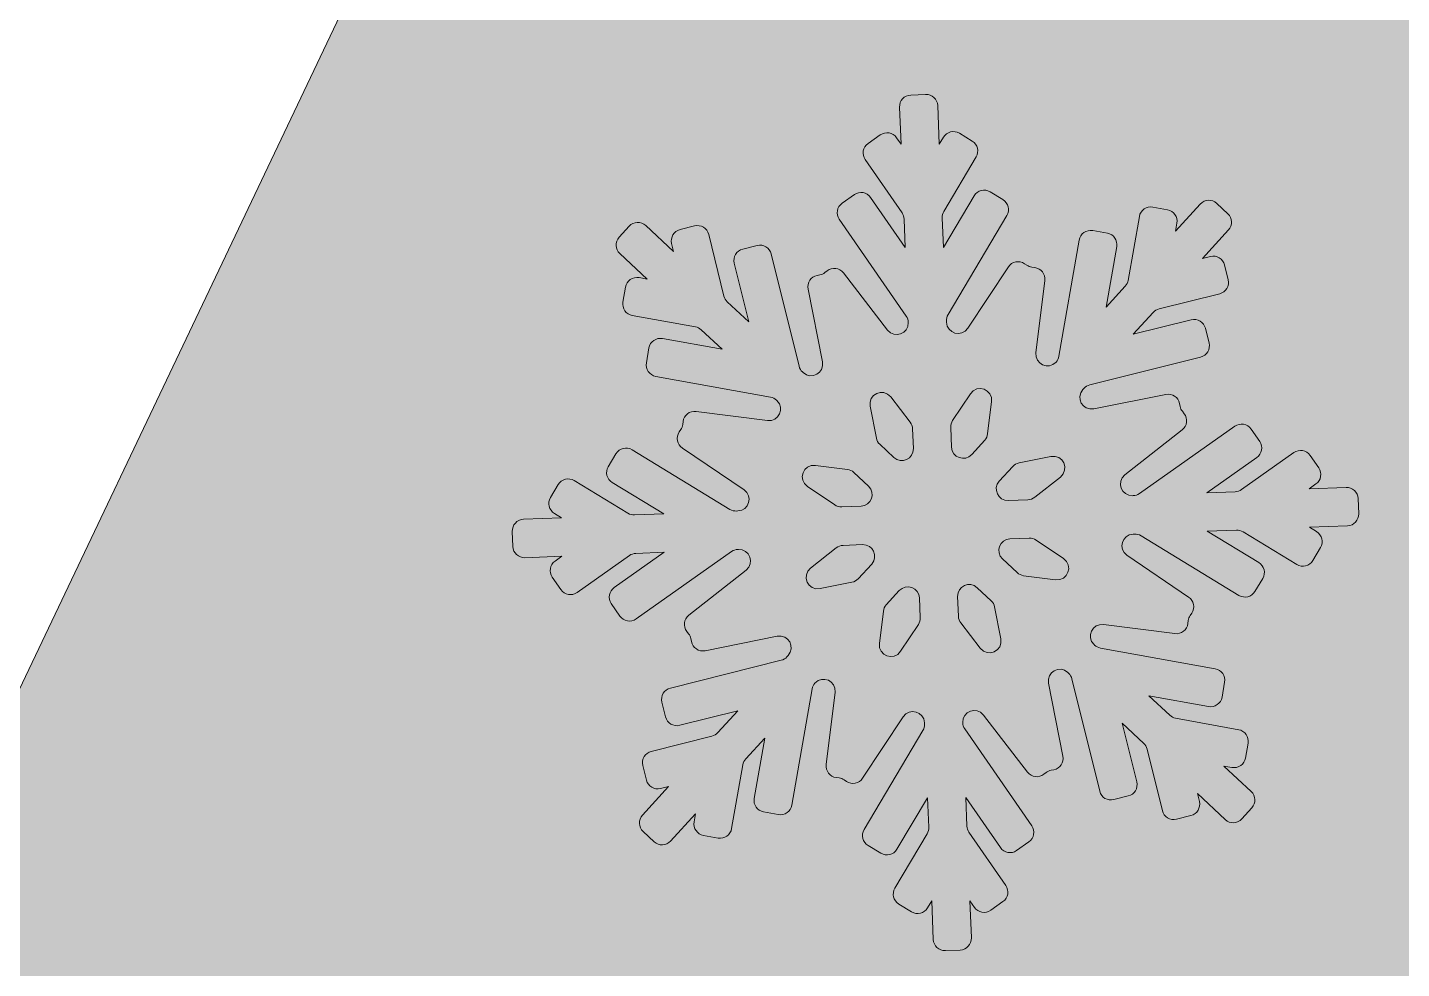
# Model space of a CAD drawing. Header units: millimetres. Extents: x 6 to 165, y -108 to -10.
# Drawn here: x 117.12 to 137.38, y -69.97 to -56.09 of the extents above; entities that cross this region are included whole.
import ezdxf

# ---------------------------------------------------------------- set-up
doc = ezdxf.new("R2010")
doc.units = ezdxf.units.MM
doc.header["$MEASUREMENT"] = 0
doc.layers.add('engraving', color=7, linetype='Continuous')
doc.layers.add('Layer 1', color=7, linetype='Continuous')

msp = doc.modelspace()

# ---------------------------------------------------------------- hatches: boundary and pattern name
at = {"layer": 'Layer 1'}
h = msp.add_hatch(color=2, dxfattribs=at)
h.dxf.hatch_style = 2
edge = h.paths.add_edge_path()
edge.add_spline(control_points=[(164.869, -23.025), (164.869, -23.025), (140.668, -23.025), (140.668, -23.025), (139.861, -21.762), (138.492, -20.888), (136.917, -20.768), (138.422, -19.653), (139.402, -17.869), (139.402, -15.852), (139.402, -12.472), (136.662, -9.732), (133.281, -9.732), (129.901, -9.732), (127.16, -12.472), (127.16, -15.852), (127.16, -17.869), (128.14, -19.653), (129.645, -20.768), (128.071, -20.888), (126.702, -21.762), (125.894, -23.025), (125.894, -23.025), (103.562, -23.025), (103.562, -23.025), (103.562, -23.025), (103.562, -47.689), (103.562, -47.689), (103.562, -47.689), (125.642, -47.689), (125.642, -47.689), (125.642, -47.689), (96.868, -108.174), (96.868, -108.174), (96.868, -108.174), (158.058, -108.174), (158.058, -108.174), (158.058, -108.174), (158.058, -83.51), (158.058, -83.51), (158.058, -83.51), (135.977, -83.51), (135.977, -83.51), (135.977, -83.51), (164.869, -23.025), (164.869, -23.025)], knot_values=[0, 0, 0, 0, 1, 1, 1, 2, 2, 2, 3, 3, 3, 4, 4, 4, 5, 5, 5, 6, 6, 6, 7, 7, 7, 8, 8, 8, 9, 9, 9, 10, 10, 10, 11, 11, 11, 12, 12, 12, 13, 13, 13, 14, 14, 14, 15, 15, 15, 15], degree=3, periodic=1)
edge = h.paths.add_edge_path()
edge.add_spline(control_points=[(129.474, -15.852), (129.474, -13.753), (131.182, -12.045), (133.281, -12.045), (135.381, -12.045), (137.089, -13.753), (137.089, -15.852), (137.089, -17.952), (135.381, -19.66), (133.281, -19.66), (131.182, -19.66), (129.474, -17.952), (129.474, -15.852)], knot_values=[0, 0, 0, 0, 1, 1, 1, 2, 2, 2, 3, 3, 3, 4, 4, 4, 4], degree=3, periodic=1)

# ---------------------------------------------------------------- linework, layer by layer
at = {"layer": 'engraving', "lineweight": 0}
for points, knots in [([(136.74, -63.036), (136.736, -62.941), (136.657, -62.868), (136.562, -62.872), (136.562, -62.872), (136.017, -62.893), (136.017, -62.893), (136.017, -62.893), (136.118, -62.821), (136.118, -62.821), (136.195, -62.767), (136.214, -62.661), (136.16, -62.584), (136.16, -62.584), (136.034, -62.4), (136.034, -62.4), (135.979, -62.322), (135.872, -62.303), (135.794, -62.358), (135.794, -62.358), (135.021, -62.904), (135.021, -62.904), (134.994, -62.923), (134.962, -62.934), (134.929, -62.935), (134.929, -62.935), (134.512, -62.951), (134.512, -62.951), (134.512, -62.951), (135.247, -62.432), (135.247, -62.432), (135.324, -62.378), (135.343, -62.272), (135.289, -62.194), (135.289, -62.194), (135.162, -62.011), (135.162, -62.011), (135.108, -61.933), (135, -61.914), (134.923, -61.969), (134.923, -61.969), (133.516, -62.962), (133.516, -62.962), (133.489, -62.981), (133.457, -62.992), (133.424, -62.993), (133.424, -62.993), (133.416, -62.994), (133.416, -62.994), (133.25, -63), (133.173, -62.79), (133.303, -62.688), (133.303, -62.688), (134.147, -62.023), (134.147, -62.023), (134.221, -61.965), (134.234, -61.859), (134.177, -61.784), (134.177, -61.784), (134.149, -61.749), (134.149, -61.749), (134.133, -61.728), (134.122, -61.704), (134.117, -61.678), (134.117, -61.678), (134.109, -61.635), (134.109, -61.635), (134.09, -61.542), (134, -61.481), (133.907, -61.5), (133.907, -61.5), (132.842, -61.712), (132.842, -61.712), (132.68, -61.744), (132.571, -61.551), (132.682, -61.429), (132.682, -61.429), (132.7, -61.409), (132.7, -61.409), (132.722, -61.384), (132.752, -61.367), (132.785, -61.359), (132.785, -61.359), (134.418, -60.949), (134.418, -60.949), (134.51, -60.926), (134.565, -60.833), (134.543, -60.742), (134.543, -60.742), (134.489, -60.524), (134.489, -60.524), (134.466, -60.432), (134.373, -60.376), (134.281, -60.399), (134.281, -60.399), (133.426, -60.614), (133.426, -60.614), (133.426, -60.614), (133.72, -60.291), (133.72, -60.291), (133.743, -60.266), (133.772, -60.249), (133.805, -60.24), (133.805, -60.24), (134.7, -60.016), (134.7, -60.016), (134.792, -59.993), (134.848, -59.9), (134.825, -59.808), (134.825, -59.808), (134.771, -59.591), (134.771, -59.591), (134.748, -59.499), (134.655, -59.443), (134.563, -59.466), (134.563, -59.466), (134.446, -59.496), (134.446, -59.496), (134.446, -59.496), (134.83, -59.075), (134.83, -59.075), (134.893, -59.006), (134.889, -58.899), (134.82, -58.835), (134.82, -58.835), (134.658, -58.683), (134.658, -58.683), (134.588, -58.618), (134.479, -58.622), (134.414, -58.693), (134.414, -58.693), (134.048, -59.094), (134.048, -59.094), (134.048, -59.094), (134.069, -58.974), (134.069, -58.974), (134.085, -58.881), (134.023, -58.793), (133.931, -58.776), (133.931, -58.776), (133.714, -58.737), (133.714, -58.737), (133.62, -58.72), (133.531, -58.782), (133.515, -58.876), (133.515, -58.876), (133.351, -59.818), (133.351, -59.818), (133.345, -59.85), (133.33, -59.88), (133.308, -59.904), (133.308, -59.904), (133.027, -60.212), (133.027, -60.212), (133.027, -60.212), (133.182, -59.321), (133.182, -59.321), (133.199, -59.229), (133.137, -59.14), (133.044, -59.123), (133.044, -59.123), (132.827, -59.084), (132.827, -59.084), (132.734, -59.067), (132.645, -59.13), (132.628, -59.223), (132.628, -59.223), (132.33, -60.937), (132.33, -60.937), (132.324, -60.969), (132.31, -60.999), (132.288, -61.023), (132.288, -61.023), (132.288, -61.023), (132.288, -61.023), (132.175, -61.146), (131.971, -61.052), (131.991, -60.887), (131.991, -60.887), (132.121, -59.819), (132.121, -59.819), (132.132, -59.726), (132.066, -59.641), (131.972, -59.629), (131.972, -59.629), (131.931, -59.624), (131.931, -59.624), (131.905, -59.62), (131.879, -59.61), (131.857, -59.595), (131.857, -59.595), (131.823, -59.572), (131.823, -59.572), (131.744, -59.519), (131.636, -59.54), (131.584, -59.62), (131.584, -59.62), (130.986, -60.525), (130.986, -60.525), (130.894, -60.663), (130.679, -60.603), (130.672, -60.437), (130.672, -60.437), (130.671, -60.418), (130.671, -60.418), (130.67, -60.385), (130.678, -60.352), (130.695, -60.324), (130.695, -60.324), (131.562, -58.862), (131.562, -58.862), (131.61, -58.781), (131.584, -58.677), (131.504, -58.628), (131.504, -58.628), (131.315, -58.513), (131.315, -58.513), (131.234, -58.463), (131.127, -58.49), (131.079, -58.572), (131.079, -58.572), (130.627, -59.333), (130.627, -59.333), (130.627, -59.333), (130.61, -58.895), (130.61, -58.895), (130.608, -58.862), (130.616, -58.829), (130.633, -58.801), (130.633, -58.801), (131.109, -57.998), (131.109, -57.998), (131.157, -57.918), (131.131, -57.814), (131.051, -57.765), (131.051, -57.765), (130.862, -57.649), (130.862, -57.649), (130.781, -57.6), (130.674, -57.626), (130.626, -57.708), (130.626, -57.708), (130.566, -57.809), (130.566, -57.809), (130.566, -57.809), (130.543, -57.241), (130.543, -57.241), (130.539, -57.147), (130.459, -57.073), (130.365, -57.077), (130.365, -57.077), (130.145, -57.085), (130.145, -57.085), (130.05, -57.089), (129.977, -57.169), (129.98, -57.263), (129.98, -57.263), (130.003, -57.812), (130.003, -57.812), (130.003, -57.812), (129.936, -57.715), (129.936, -57.715), (129.882, -57.637), (129.774, -57.618), (129.696, -57.673), (129.696, -57.673), (129.516, -57.8), (129.516, -57.8), (129.439, -57.854), (129.42, -57.96), (129.474, -58.037), (129.474, -58.037), (130.017, -58.824), (130.017, -58.824), (130.035, -58.85), (130.046, -58.882), (130.047, -58.914), (130.047, -58.914), (130.064, -59.335), (130.064, -59.335), (130.064, -59.335), (129.554, -58.596), (129.554, -58.596), (129.499, -58.517), (129.392, -58.498), (129.314, -58.553), (129.314, -58.553), (129.133, -58.681), (129.133, -58.681), (129.057, -58.735), (129.038, -58.841), (129.091, -58.918), (129.091, -58.918), (130.079, -60.347), (130.079, -60.347), (130.097, -60.373), (130.108, -60.405), (130.109, -60.437), (130.109, -60.437), (130.109, -60.44), (130.109, -60.44), (130.116, -60.607), (129.904, -60.684), (129.802, -60.552), (129.802, -60.552), (129.153, -59.708), (129.153, -59.708), (129.095, -59.633), (128.986, -59.619), (128.911, -59.678), (128.911, -59.678), (128.879, -59.703), (128.879, -59.703), (128.858, -59.72), (128.833, -59.732), (128.807, -59.737), (128.807, -59.737), (128.766, -59.745), (128.766, -59.745), (128.674, -59.763), (128.614, -59.853), (128.632, -59.946), (128.632, -59.946), (128.844, -61.021), (128.844, -61.021), (128.876, -61.184), (128.68, -61.293), (128.559, -61.179), (128.559, -61.179), (128.548, -61.169), (128.548, -61.169), (128.524, -61.147), (128.507, -61.118), (128.499, -61.085), (128.499, -61.085), (128.089, -59.429), (128.089, -59.429), (128.066, -59.337), (127.973, -59.281), (127.881, -59.304), (127.881, -59.304), (127.668, -59.357), (127.668, -59.357), (127.576, -59.38), (127.52, -59.473), (127.543, -59.564), (127.543, -59.564), (127.757, -60.43), (127.757, -60.43), (127.757, -60.43), (127.44, -60.134), (127.44, -60.134), (127.416, -60.111), (127.399, -60.082), (127.391, -60.05), (127.391, -60.05), (127.166, -59.141), (127.166, -59.141), (127.144, -59.049), (127.05, -58.993), (126.958, -59.016), (126.958, -59.016), (126.745, -59.069), (126.745, -59.069), (126.653, -59.092), (126.598, -59.185), (126.62, -59.276), (126.62, -59.276), (126.65, -59.394), (126.65, -59.394), (126.65, -59.394), (126.238, -59.009), (126.238, -59.009), (126.168, -58.944), (126.059, -58.949), (125.995, -59.019), (125.995, -59.019), (125.845, -59.183), (125.845, -59.183), (125.782, -59.252), (125.786, -59.359), (125.855, -59.423), (125.855, -59.423), (126.257, -59.8), (126.257, -59.8), (126.257, -59.8), (126.14, -59.778), (126.14, -59.778), (126.046, -59.761), (125.957, -59.824), (125.94, -59.917), (125.94, -59.917), (125.902, -60.138), (125.902, -60.138), (125.886, -60.23), (125.948, -60.319), (126.04, -60.336), (126.04, -60.336), (126.97, -60.504), (126.97, -60.504), (127.003, -60.51), (127.033, -60.525), (127.057, -60.547), (127.057, -60.547), (127.365, -60.835), (127.365, -60.835), (127.365, -60.835), (126.485, -60.676), (126.485, -60.676), (126.392, -60.659), (126.302, -60.722), (126.286, -60.815), (126.286, -60.815), (126.248, -61.036), (126.248, -61.036), (126.231, -61.128), (126.293, -61.217), (126.386, -61.234), (126.386, -61.234), (128.078, -61.54), (128.078, -61.54), (128.111, -61.546), (128.141, -61.561), (128.165, -61.583), (128.165, -61.583), (128.173, -61.591), (128.173, -61.591), (128.294, -61.704), (128.199, -61.907), (128.034, -61.886), (128.034, -61.886), (126.98, -61.752), (126.98, -61.752), (126.885, -61.74), (126.8, -61.807), (126.788, -61.901), (126.788, -61.901), (126.783, -61.944), (126.783, -61.944), (126.78, -61.97), (126.77, -61.996), (126.756, -62.018), (126.756, -62.018), (126.732, -62.054), (126.732, -62.054), (126.68, -62.133), (126.701, -62.238), (126.778, -62.291), (126.778, -62.291), (127.687, -62.906), (127.687, -62.906), (127.824, -62.999), (127.762, -63.213), (127.597, -63.219), (127.597, -63.219), (127.576, -63.22), (127.576, -63.22), (127.542, -63.221), (127.509, -63.213), (127.48, -63.195), (127.48, -63.195), (126.036, -62.315), (126.036, -62.315), (125.954, -62.266), (125.848, -62.292), (125.799, -62.374), (125.799, -62.374), (125.686, -62.566), (125.686, -62.566), (125.638, -62.646), (125.664, -62.75), (125.744, -62.799), (125.744, -62.799), (126.503, -63.262), (126.503, -63.262), (126.503, -63.262), (126.071, -63.278), (126.071, -63.278), (126.037, -63.28), (126.004, -63.271), (125.975, -63.253), (125.975, -63.253), (125.184, -62.772), (125.184, -62.772), (125.102, -62.722), (124.996, -62.748), (124.947, -62.83), (124.947, -62.83), (124.834, -63.022), (124.834, -63.022), (124.786, -63.102), (124.812, -63.206), (124.892, -63.255), (124.892, -63.255), (124.998, -63.32), (124.998, -63.32), (124.998, -63.32), (124.435, -63.342), (124.435, -63.342), (124.34, -63.345), (124.267, -63.425), (124.271, -63.52), (124.271, -63.52), (124.28, -63.744), (124.28, -63.744), (124.283, -63.838), (124.363, -63.912), (124.457, -63.908), (124.457, -63.908), (125.003, -63.887), (125.003, -63.887), (125.003, -63.887), (124.902, -63.958), (124.902, -63.958), (124.825, -64.012), (124.806, -64.118), (124.86, -64.195), (124.86, -64.195), (124.986, -64.379), (124.986, -64.379), (125.041, -64.457), (125.148, -64.476), (125.226, -64.421), (125.226, -64.421), (125.999, -63.876), (125.999, -63.876), (126.026, -63.857), (126.058, -63.846), (126.091, -63.844), (126.091, -63.844), (126.508, -63.828), (126.508, -63.828), (126.508, -63.828), (125.773, -64.347), (125.773, -64.347), (125.696, -64.402), (125.677, -64.507), (125.731, -64.585), (125.731, -64.585), (125.857, -64.768), (125.857, -64.768), (125.912, -64.847), (126.019, -64.866), (126.097, -64.811), (126.097, -64.811), (127.504, -63.817), (127.504, -63.817), (127.531, -63.798), (127.563, -63.787), (127.596, -63.786), (127.596, -63.786), (127.604, -63.786), (127.604, -63.786), (127.77, -63.779), (127.847, -63.989), (127.717, -64.092), (127.717, -64.092), (126.873, -64.756), (126.873, -64.756), (126.799, -64.814), (126.786, -64.92), (126.843, -64.995), (126.843, -64.995), (126.87, -65.03), (126.87, -65.03), (126.887, -65.051), (126.898, -65.075), (126.903, -65.101), (126.903, -65.101), (126.911, -65.145), (126.911, -65.145), (126.93, -65.237), (127.02, -65.298), (127.113, -65.279), (127.113, -65.279), (128.178, -65.067), (128.178, -65.067), (128.34, -65.035), (128.449, -65.228), (128.338, -65.351), (128.338, -65.351), (128.32, -65.37), (128.32, -65.37), (128.298, -65.395), (128.268, -65.412), (128.235, -65.421), (128.235, -65.421), (126.602, -65.83), (126.602, -65.83), (126.51, -65.853), (126.455, -65.946), (126.477, -66.038), (126.477, -66.038), (126.531, -66.255), (126.531, -66.255), (126.554, -66.347), (126.647, -66.403), (126.739, -66.38), (126.739, -66.38), (127.594, -66.165), (127.594, -66.165), (127.594, -66.165), (127.3, -66.488), (127.3, -66.488), (127.277, -66.513), (127.247, -66.531), (127.215, -66.539), (127.215, -66.539), (126.32, -66.764), (126.32, -66.764), (126.228, -66.787), (126.172, -66.879), (126.195, -66.971), (126.195, -66.971), (126.249, -67.188), (126.249, -67.188), (126.272, -67.28), (126.365, -67.336), (126.457, -67.313), (126.457, -67.313), (126.574, -67.284), (126.574, -67.284), (126.574, -67.284), (126.19, -67.704), (126.19, -67.704), (126.127, -67.773), (126.131, -67.881), (126.2, -67.945), (126.2, -67.945), (126.362, -68.096), (126.362, -68.096), (126.431, -68.161), (126.541, -68.157), (126.605, -68.087), (126.605, -68.087), (126.972, -67.685), (126.972, -67.685), (126.972, -67.685), (126.951, -67.805), (126.951, -67.805), (126.935, -67.898), (126.997, -67.987), (127.089, -68.003), (127.089, -68.003), (127.306, -68.042), (127.306, -68.042), (127.4, -68.059), (127.489, -67.997), (127.505, -67.903), (127.505, -67.903), (127.669, -66.961), (127.669, -66.961), (127.675, -66.929), (127.69, -66.899), (127.712, -66.875), (127.712, -66.875), (127.993, -66.567), (127.993, -66.567), (127.993, -66.567), (127.837, -67.458), (127.837, -67.458), (127.821, -67.551), (127.883, -67.639), (127.976, -67.656), (127.976, -67.656), (128.192, -67.695), (128.192, -67.695), (128.286, -67.712), (128.375, -67.65), (128.392, -67.556), (128.392, -67.556), (128.69, -65.843), (128.69, -65.843), (128.695, -65.81), (128.71, -65.781), (128.732, -65.757), (128.732, -65.757), (128.732, -65.757), (128.732, -65.757), (128.845, -65.633), (129.049, -65.727), (129.029, -65.893), (129.029, -65.893), (128.899, -66.96), (128.899, -66.96), (128.888, -67.053), (128.954, -67.139), (129.047, -67.151), (129.047, -67.151), (129.088, -67.156), (129.088, -67.156), (129.115, -67.159), (129.141, -67.169), (129.163, -67.184), (129.163, -67.184), (129.197, -67.207), (129.197, -67.207), (129.276, -67.26), (129.383, -67.239), (129.436, -67.16), (129.436, -67.16), (130.034, -66.255), (130.034, -66.255), (130.126, -66.116), (130.341, -66.176), (130.348, -66.342), (130.348, -66.342), (130.349, -66.361), (130.349, -66.361), (130.35, -66.394), (130.342, -66.427), (130.325, -66.456), (130.325, -66.456), (129.458, -67.918), (129.458, -67.918), (129.41, -67.998), (129.436, -68.103), (129.516, -68.151), (129.516, -68.151), (129.705, -68.266), (129.705, -68.266), (129.786, -68.316), (129.893, -68.29), (129.941, -68.208), (129.941, -68.208), (130.393, -67.447), (130.393, -67.447), (130.393, -67.447), (130.41, -67.884), (130.41, -67.884), (130.412, -67.917), (130.403, -67.95), (130.386, -67.979), (130.386, -67.979), (129.911, -68.781), (129.911, -68.781), (129.863, -68.862), (129.889, -68.966), (129.969, -69.015), (129.969, -69.015), (130.158, -69.13), (130.158, -69.13), (130.239, -69.18), (130.346, -69.153), (130.394, -69.071), (130.394, -69.071), (130.454, -68.97), (130.454, -68.97), (130.454, -68.97), (130.477, -69.538), (130.477, -69.538), (130.481, -69.633), (130.56, -69.706), (130.655, -69.702), (130.655, -69.702), (130.875, -69.694), (130.875, -69.694), (130.969, -69.69), (131.043, -69.61), (131.039, -69.516), (131.039, -69.516), (131.017, -68.967), (131.017, -68.967), (131.017, -68.967), (131.084, -69.064), (131.084, -69.064), (131.138, -69.143), (131.246, -69.162), (131.324, -69.107), (131.324, -69.107), (131.504, -68.979), (131.504, -68.979), (131.581, -68.925), (131.6, -68.819), (131.546, -68.742), (131.546, -68.742), (131.003, -67.956), (131.003, -67.956), (130.984, -67.929), (130.974, -67.898), (130.972, -67.865), (130.972, -67.865), (130.955, -67.444), (130.955, -67.444), (130.955, -67.444), (131.466, -68.184), (131.466, -68.184), (131.521, -68.262), (131.628, -68.281), (131.706, -68.226), (131.706, -68.226), (131.887, -68.099), (131.887, -68.099), (131.963, -68.045), (131.982, -67.939), (131.929, -67.861), (131.929, -67.861), (130.941, -66.433), (130.941, -66.433), (130.923, -66.406), (130.912, -66.375), (130.911, -66.342), (130.911, -66.342), (130.911, -66.339), (130.911, -66.339), (130.904, -66.173), (131.116, -66.096), (131.218, -66.228), (131.218, -66.228), (131.867, -67.071), (131.867, -67.071), (131.925, -67.147), (132.034, -67.16), (132.109, -67.101), (132.109, -67.101), (132.141, -67.076), (132.141, -67.076), (132.162, -67.059), (132.187, -67.048), (132.213, -67.043), (132.213, -67.043), (132.254, -67.035), (132.254, -67.035), (132.346, -67.016), (132.406, -66.926), (132.388, -66.834), (132.388, -66.834), (132.176, -65.758), (132.176, -65.758), (132.144, -65.595), (132.34, -65.487), (132.461, -65.6), (132.461, -65.6), (132.472, -65.61), (132.472, -65.61), (132.496, -65.633), (132.513, -65.662), (132.521, -65.694), (132.521, -65.694), (132.931, -67.351), (132.931, -67.351), (132.953, -67.443), (133.047, -67.499), (133.139, -67.476), (133.139, -67.476), (133.352, -67.422), (133.352, -67.422), (133.443, -67.399), (133.499, -67.306), (133.477, -67.215), (133.477, -67.215), (133.263, -66.349), (133.263, -66.349), (133.263, -66.349), (133.579, -66.646), (133.579, -66.646), (133.604, -66.668), (133.621, -66.698), (133.629, -66.73), (133.629, -66.73), (133.854, -67.639), (133.854, -67.639), (133.876, -67.731), (133.97, -67.787), (134.062, -67.764), (134.062, -67.764), (134.275, -67.71), (134.275, -67.71), (134.367, -67.687), (134.422, -67.595), (134.4, -67.503), (134.4, -67.503), (134.37, -67.385), (134.37, -67.385), (134.37, -67.385), (134.782, -67.77), (134.782, -67.77), (134.851, -67.835), (134.961, -67.831), (135.025, -67.76), (135.025, -67.76), (135.175, -67.597), (135.175, -67.597), (135.238, -67.527), (135.234, -67.42), (135.165, -67.356), (135.165, -67.356), (134.763, -66.98), (134.763, -66.98), (134.763, -66.98), (134.88, -67.001), (134.88, -67.001), (134.974, -67.018), (135.063, -66.955), (135.08, -66.862), (135.08, -66.862), (135.118, -66.641), (135.118, -66.641), (135.134, -66.549), (135.072, -66.46), (134.98, -66.444), (134.98, -66.444), (134.049, -66.275), (134.049, -66.275), (134.017, -66.27), (133.987, -66.254), (133.963, -66.232), (133.963, -66.232), (133.655, -65.944), (133.655, -65.944), (133.655, -65.944), (134.535, -66.103), (134.535, -66.103), (134.628, -66.12), (134.718, -66.057), (134.734, -65.964), (134.734, -65.964), (134.772, -65.744), (134.772, -65.744), (134.788, -65.651), (134.727, -65.562), (134.634, -65.546), (134.634, -65.546), (132.942, -65.24), (132.942, -65.24), (132.909, -65.234), (132.879, -65.219), (132.855, -65.196), (132.855, -65.196), (132.847, -65.189), (132.847, -65.189), (132.726, -65.075), (132.821, -64.873), (132.986, -64.894), (132.986, -64.894), (134.04, -65.028), (134.04, -65.028), (134.134, -65.04), (134.22, -64.973), (134.232, -64.878), (134.232, -64.878), (134.237, -64.835), (134.237, -64.835), (134.24, -64.809), (134.25, -64.784), (134.264, -64.762), (134.264, -64.762), (134.288, -64.725), (134.288, -64.725), (134.34, -64.647), (134.319, -64.541), (134.241, -64.489), (134.241, -64.489), (133.333, -63.873), (133.333, -63.873), (133.196, -63.78), (133.258, -63.567), (133.423, -63.56), (133.423, -63.56), (133.444, -63.559), (133.444, -63.559), (133.478, -63.558), (133.511, -63.567), (133.54, -63.584), (133.54, -63.584), (134.984, -64.464), (134.984, -64.464), (135.065, -64.514), (135.172, -64.487), (135.22, -64.405), (135.22, -64.405), (135.334, -64.214), (135.334, -64.214), (135.382, -64.133), (135.356, -64.029), (135.276, -63.98), (135.276, -63.98), (134.517, -63.518), (134.517, -63.518), (134.517, -63.518), (134.949, -63.501), (134.949, -63.501), (134.983, -63.5), (135.016, -63.508), (135.045, -63.526), (135.045, -63.526), (135.836, -64.008), (135.836, -64.008), (135.917, -64.057), (136.024, -64.031), (136.072, -63.949), (136.072, -63.949), (136.186, -63.757), (136.186, -63.757), (136.234, -63.677), (136.208, -63.573), (136.128, -63.524), (136.128, -63.524), (136.022, -63.459), (136.022, -63.459), (136.022, -63.459), (136.585, -63.438), (136.585, -63.438), (136.679, -63.434), (136.753, -63.354), (136.749, -63.259), (136.749, -63.259), (136.74, -63.036), (136.74, -63.036)], [0, 0, 0, 0, 1, 1, 1, 2, 2, 2, 3, 3, 3, 4, 4, 4, 5, 5, 5, 6, 6, 6, 7, 7, 7, 8, 8, 8, 9, 9, 9, 10, 10, 10, 11, 11, 11, 12, 12, 12, 13, 13, 13, 14, 14, 14, 15, 15, 15, 16, 16, 16, 17, 17, 17, 18, 18, 18, 19, 19, 19, 20, 20, 20, 21, 21, 21, 22, 22, 22, 23, 23, 23, 24, 24, 24, 25, 25, 25, 26, 26, 26, 27, 27, 27, 28, 28, 28, 29, 29, 29, 30, 30, 30, 31, 31, 31, 32, 32, 32, 33, 33, 33, 34, 34, 34, 35, 35, 35, 36, 36, 36, 37, 37, 37, 38, 38, 38, 39, 39, 39, 40, 40, 40, 41, 41, 41, 42, 42, 42, 43, 43, 43, 44, 44, 44, 45, 45, 45, 46, 46, 46, 47, 47, 47, 48, 48, 48, 49, 49, 49, 50, 50, 50, 51, 51, 51, 52, 52, 52, 53, 53, 53, 54, 54, 54, 55, 55, 55, 56, 56, 56, 57, 57, 57, 58, 58, 58, 59, 59, 59, 60, 60, 60, 61, 61, 61, 62, 62, 62, 63, 63, 63, 64, 64, 64, 65, 65, 65, 66, 66, 66, 67, 67, 67, 68, 68, 68, 69, 69, 69, 70, 70, 70, 71, 71, 71, 72, 72, 72, 73, 73, 73, 74, 74, 74, 75, 75, 75, 76, 76, 76, 77, 77, 77, 78, 78, 78, 79, 79, 79, 80, 80, 80, 81, 81, 81, 82, 82, 82, 83, 83, 83, 84, 84, 84, 85, 85, 85, 86, 86, 86, 87, 87, 87, 88, 88, 88, 89, 89, 89, 90, 90, 90, 91, 91, 91, 92, 92, 92, 93, 93, 93, 94, 94, 94, 95, 95, 95, 96, 96, 96, 97, 97, 97, 98, 98, 98, 99, 99, 99, 100, 100, 100, 101, 101, 101, 102, 102, 102, 103, 103, 103, 104, 104, 104, 105, 105, 105, 106, 106, 106, 107, 107, 107, 108, 108, 108, 109, 109, 109, 110, 110, 110, 111, 111, 111, 112, 112, 112, 113, 113, 113, 114, 114, 114, 115, 115, 115, 116, 116, 116, 117, 117, 117, 118, 118, 118, 119, 119, 119, 120, 120, 120, 121, 121, 121, 122, 122, 122, 123, 123, 123, 124, 124, 124, 125, 125, 125, 126, 126, 126, 127, 127, 127, 128, 128, 128, 129, 129, 129, 130, 130, 130, 131, 131, 131, 132, 132, 132, 133, 133, 133, 134, 134, 134, 135, 135, 135, 136, 136, 136, 137, 137, 137, 138, 138, 138, 139, 139, 139, 140, 140, 140, 141, 141, 141, 142, 142, 142, 143, 143, 143, 144, 144, 144, 145, 145, 145, 146, 146, 146, 147, 147, 147, 148, 148, 148, 149, 149, 149, 150, 150, 150, 151, 151, 151, 152, 152, 152, 153, 153, 153, 154, 154, 154, 155, 155, 155, 156, 156, 156, 157, 157, 157, 158, 158, 158, 159, 159, 159, 160, 160, 160, 161, 161, 161, 162, 162, 162, 163, 163, 163, 164, 164, 164, 165, 165, 165, 166, 166, 166, 167, 167, 167, 168, 168, 168, 169, 169, 169, 170, 170, 170, 171, 171, 171, 172, 172, 172, 173, 173, 173, 174, 174, 174, 175, 175, 175, 176, 176, 176, 177, 177, 177, 178, 178, 178, 179, 179, 179, 180, 180, 180, 181, 181, 181, 182, 182, 182, 183, 183, 183, 184, 184, 184, 185, 185, 185, 186, 186, 186, 187, 187, 187, 188, 188, 188, 189, 189, 189, 190, 190, 190, 191, 191, 191, 192, 192, 192, 193, 193, 193, 194, 194, 194, 195, 195, 195, 196, 196, 196, 197, 197, 197, 198, 198, 198, 199, 199, 199, 200, 200, 200, 201, 201, 201, 202, 202, 202, 203, 203, 203, 204, 204, 204, 205, 205, 205, 206, 206, 206, 207, 207, 207, 208, 208, 208, 209, 209, 209, 210, 210, 210, 211, 211, 211, 212, 212, 212, 213, 213, 213, 214, 214, 214, 215, 215, 215, 216, 216, 216, 217, 217, 217, 218, 218, 218, 219, 219, 219, 220, 220, 220, 221, 221, 221, 222, 222, 222, 223, 223, 223, 224, 224, 224, 225, 225, 225, 226, 226, 226, 227, 227, 227, 228, 228, 228, 229, 229, 229, 230, 230, 230, 231, 231, 231, 232, 232, 232, 233, 233, 233, 234, 234, 234, 235, 235, 235, 236, 236, 236, 237, 237, 237, 238, 238, 238, 239, 239, 239, 240, 240, 240, 241, 241, 241, 242, 242, 242, 243, 243, 243, 244, 244, 244, 245, 245, 245, 246, 246, 246, 247, 247, 247, 248, 248, 248, 249, 249, 249, 250, 250, 250, 251, 251, 251, 252, 252, 252, 253, 253, 253, 254, 254, 254, 255, 255, 255, 256, 256, 256, 257, 257, 257, 258, 258, 258, 259, 259, 259, 260, 260, 260, 261, 261, 261, 262, 262, 262, 263, 263, 263, 264, 264, 264, 265, 265, 265, 266, 266, 266, 267, 267, 267, 268, 268, 268, 269, 269, 269, 270, 270, 270, 271, 271, 271, 272, 272, 272, 273, 273, 273, 274, 274, 274, 275, 275, 275, 276, 276, 276, 277, 277, 277, 278, 278, 278, 279, 279, 279, 280, 280, 280, 281, 281, 281, 282, 282, 282, 283, 283, 283, 284, 284, 284, 285, 285, 285, 286, 286, 286, 287, 287, 287, 288, 288, 288, 289, 289, 289, 290, 290, 290, 291, 291, 291, 292, 292, 292, 293, 293, 293, 294, 294, 294, 295, 295, 295, 296, 296, 296, 297, 297, 297, 298, 298, 298, 299, 299, 299, 300, 300, 300, 301, 301, 301, 302, 302, 302, 303, 303, 303, 304, 304, 304, 305, 305, 305, 306, 306, 306, 307, 307, 307, 308, 308, 308, 309, 309, 309, 310, 310, 310, 311, 311, 311, 312, 312, 312, 313, 313, 313, 314, 314, 314, 315, 315, 315, 316, 316, 316, 317, 317, 317, 318, 318, 318, 319, 319, 319, 320, 320, 320, 321, 321, 321, 322, 322, 322, 323, 323, 323, 324, 324, 324, 325, 325, 325, 326, 326, 326, 327, 327, 327, 328, 328, 328, 329, 329, 329, 330, 330, 330, 331, 331, 331, 332, 332, 332, 333, 333, 333, 334, 334, 334, 335, 335, 335, 336, 336, 336, 336]), ([(130.746, -62.277), (130.746, -62.277), (130.735, -61.987), (130.735, -61.987), (130.733, -61.952), (130.743, -61.916), (130.763, -61.886), (130.763, -61.886), (131.024, -61.491), (131.024, -61.491), (131.124, -61.34), (131.359, -61.427), (131.337, -61.606), (131.337, -61.606), (131.279, -62.081), (131.279, -62.081), (131.275, -62.116), (131.26, -62.149), (131.236, -62.176), (131.236, -62.176), (131.044, -62.386), (131.044, -62.386), (130.941, -62.499), (130.753, -62.43), (130.746, -62.277)], [0, 0, 0, 0, 1, 1, 1, 2, 2, 2, 3, 3, 3, 4, 4, 4, 5, 5, 5, 6, 6, 6, 7, 7, 7, 8, 8, 8, 8]), ([(129.85, -61.537), (129.85, -61.537), (130.137, -61.91), (130.137, -61.91), (130.159, -61.938), (130.171, -61.972), (130.172, -62.008), (130.172, -62.008), (130.184, -62.297), (130.184, -62.297), (130.19, -62.45), (130.008, -62.534), (129.896, -62.429), (129.896, -62.429), (129.69, -62.236), (129.69, -62.236), (129.663, -62.212), (129.646, -62.18), (129.639, -62.144), (129.639, -62.144), (129.546, -61.675), (129.546, -61.675), (129.511, -61.497), (129.739, -61.394), (129.85, -61.537)], [0, 0, 0, 0, 1, 1, 1, 2, 2, 2, 3, 3, 3, 4, 4, 4, 5, 5, 5, 6, 6, 6, 7, 7, 7, 8, 8, 8, 8]), ([(131.45, -62.778), (131.45, -62.778), (131.648, -62.562), (131.648, -62.562), (131.673, -62.535), (131.705, -62.516), (131.741, -62.509), (131.741, -62.509), (132.212, -62.415), (132.212, -62.415), (132.388, -62.38), (132.493, -62.606), (132.351, -62.718), (132.351, -62.718), (131.972, -63.017), (131.972, -63.017), (131.943, -63.039), (131.908, -63.052), (131.872, -63.053), (131.872, -63.053), (131.584, -63.065), (131.584, -63.065), (131.432, -63.07), (131.348, -62.89), (131.45, -62.778)], [0, 0, 0, 0, 1, 1, 1, 2, 2, 2, 3, 3, 3, 4, 4, 4, 5, 5, 5, 6, 6, 6, 7, 7, 7, 8, 8, 8, 8]), ([(129.024, -63.13), (129.024, -63.13), (128.622, -62.858), (128.622, -62.858), (128.473, -62.757), (128.561, -62.524), (128.74, -62.546), (128.74, -62.546), (129.212, -62.606), (129.212, -62.606), (129.247, -62.611), (129.281, -62.626), (129.307, -62.651), (129.307, -62.651), (129.522, -62.853), (129.522, -62.853), (129.634, -62.956), (129.564, -63.143), (129.412, -63.149), (129.412, -63.149), (129.127, -63.16), (129.127, -63.16), (129.09, -63.161), (129.054, -63.151), (129.024, -63.13)], [0, 0, 0, 0, 1, 1, 1, 2, 2, 2, 3, 3, 3, 4, 4, 4, 5, 5, 5, 6, 6, 6, 7, 7, 7, 8, 8, 8, 8]), ([(129.569, -64.001), (129.569, -64.001), (129.372, -64.218), (129.372, -64.218), (129.347, -64.245), (129.315, -64.263), (129.279, -64.27), (129.279, -64.27), (128.808, -64.364), (128.808, -64.364), (128.632, -64.399), (128.527, -64.173), (128.669, -64.061), (128.669, -64.061), (129.048, -63.763), (129.048, -63.763), (129.077, -63.74), (129.111, -63.727), (129.148, -63.726), (129.148, -63.726), (129.436, -63.715), (129.436, -63.715), (129.588, -63.709), (129.672, -63.889), (129.569, -64.001)], [0, 0, 0, 0, 1, 1, 1, 2, 2, 2, 3, 3, 3, 4, 4, 4, 5, 5, 5, 6, 6, 6, 7, 7, 7, 8, 8, 8, 8]), ([(131.996, -63.649), (131.996, -63.649), (132.398, -63.921), (132.398, -63.921), (132.547, -64.022), (132.459, -64.256), (132.28, -64.233), (132.28, -64.233), (131.808, -64.173), (131.808, -64.173), (131.773, -64.168), (131.739, -64.153), (131.713, -64.128), (131.713, -64.128), (131.497, -63.927), (131.497, -63.927), (131.386, -63.823), (131.456, -63.636), (131.608, -63.63), (131.608, -63.63), (131.893, -63.619), (131.893, -63.619), (131.929, -63.618), (131.965, -63.628), (131.996, -63.649)], [0, 0, 0, 0, 1, 1, 1, 2, 2, 2, 3, 3, 3, 4, 4, 4, 5, 5, 5, 6, 6, 6, 7, 7, 7, 8, 8, 8, 8]), ([(130.273, -64.502), (130.273, -64.502), (130.285, -64.792), (130.285, -64.792), (130.287, -64.828), (130.277, -64.863), (130.257, -64.893), (130.257, -64.893), (129.996, -65.288), (129.996, -65.288), (129.896, -65.439), (129.661, -65.353), (129.683, -65.173), (129.683, -65.173), (129.741, -64.698), (129.741, -64.698), (129.745, -64.663), (129.76, -64.63), (129.784, -64.604), (129.784, -64.604), (129.976, -64.394), (129.976, -64.394), (130.079, -64.281), (130.267, -64.349), (130.273, -64.502)], [0, 0, 0, 0, 1, 1, 1, 2, 2, 2, 3, 3, 3, 4, 4, 4, 5, 5, 5, 6, 6, 6, 7, 7, 7, 8, 8, 8, 8]), ([(131.17, -65.242), (131.17, -65.242), (130.883, -64.869), (130.883, -64.869), (130.861, -64.841), (130.849, -64.807), (130.847, -64.772), (130.847, -64.772), (130.836, -64.482), (130.836, -64.482), (130.829, -64.329), (131.012, -64.245), (131.124, -64.35), (131.124, -64.35), (131.33, -64.543), (131.33, -64.543), (131.356, -64.567), (131.374, -64.6), (131.381, -64.635), (131.381, -64.635), (131.474, -65.105), (131.474, -65.105), (131.509, -65.282), (131.281, -65.386), (131.17, -65.242)], [0, 0, 0, 0, 1, 1, 1, 2, 2, 2, 3, 3, 3, 4, 4, 4, 5, 5, 5, 6, 6, 6, 7, 7, 7, 8, 8, 8, 8])]:
    msp.add_open_spline(points, degree=3, knots=knots, dxfattribs=at)
at = {"layer": 'Layer 1', "lineweight": 0}
msp.add_open_spline([(164.869, -23.025), (164.869, -23.025), (140.668, -23.025), (140.668, -23.025), (139.861, -21.762), (138.492, -20.888), (136.917, -20.768), (138.422, -19.653), (139.402, -17.869), (139.402, -15.852), (139.402, -12.472), (136.662, -9.732), (133.281, -9.732), (129.901, -9.732), (127.16, -12.472), (127.16, -15.852), (127.16, -17.869), (128.14, -19.653), (129.645, -20.768), (128.071, -20.888), (126.702, -21.762), (125.894, -23.025), (125.894, -23.025), (103.562, -23.025), (103.562, -23.025), (103.562, -23.025), (103.562, -47.689), (103.562, -47.689), (103.562, -47.689), (125.642, -47.689), (125.642, -47.689), (125.642, -47.689), (96.868, -108.174), (96.868, -108.174), (96.868, -108.174), (158.058, -108.174), (158.058, -108.174), (158.058, -108.174), (158.058, -83.51), (158.058, -83.51), (158.058, -83.51), (135.977, -83.51), (135.977, -83.51), (135.977, -83.51), (164.869, -23.025), (164.869, -23.025)], degree=3, knots=[0, 0, 0, 0, 1, 1, 1, 2, 2, 2, 3, 3, 3, 4, 4, 4, 5, 5, 5, 6, 6, 6, 7, 7, 7, 8, 8, 8, 9, 9, 9, 10, 10, 10, 11, 11, 11, 12, 12, 12, 13, 13, 13, 14, 14, 14, 15, 15, 15, 15], dxfattribs=at)

doc.saveas('drawing.dxf')
